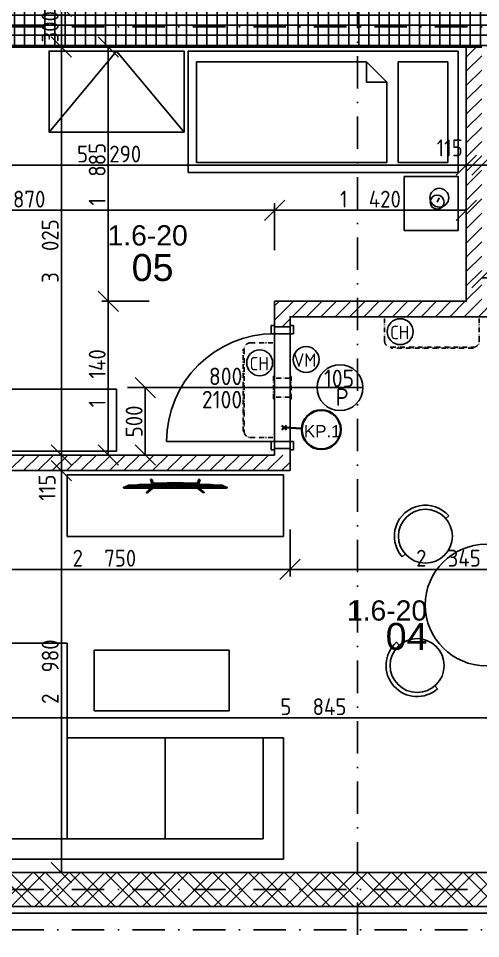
# Model space of a CAD drawing. Extents: x 4511820 to 5180432, y -1526536 to -944957.
# Drawn here: x 5144956 to 5148378, y -1312574 to -1305753 of the extents above; entities that cross this region are included whole.
import ezdxf

# ---------------------------------------------------------------- set-up
doc = ezdxf.new("R2010")
doc.units = 0
doc.header["$MEASUREMENT"] = 0
doc.linetypes.add('ACAD_ISO12W100', pattern=[22, 12, -3, 0.5, -3, 0.5, -3])
doc.linetypes.add('BODKOCIARKOVANA_3', pattern=[5.6, 3, -1.3, 0, -1.3])
doc.layers.get('0').update_dxf_attribs({"linetype": 'CONTINUOUS'})
doc.layers.get('Defpoints').update_dxf_attribs({"color": 61, "linetype": 'CONTINUOUS'})
for name, color, linetype in [('DVERE', 45, 'CONTINUOUS'), ('KÓTY', 4, 'CONTINUOUS'), ('MÚRY', 1, 'CONTINUOUS'), ('osi', 253, 'CONTINUOUS'), ('Plochy', 41, 'CONTINUOUS'), ('POPIS', 7, 'CONTINUOUS'), ('TENKÁ', 7, 'CONTINUOUS'), ('ZARIADENIE', 47, 'CONTINUOUS'), ('ZZ-chladenie', 133, 'CONTINUOUS'), ('zz-vetr', 52, 'CONTINUOUS'), ('ŠRAFY', 82, 'CONTINUOUS')]:
    doc.layers.add(name, color=color, linetype=linetype)
doc.layers.add('preklady', color=74, linetype='CONTINUOUS', lineweight=35)
doc.styles.add('ARIAL', font='arial.ttf')
doc.styles.add('STYLE1', font='isocp.shx')
doc.dimstyles.new('STANDARD-50', dxfattribs={"dimtxt": 125, "dimasz": 150, "dimexe": 10, "dimexo": 200, "dimgap": 20, "dimtad": 1, "dimdsep": 46, "dimlunit": 6, "dimtxsty": 'STYLE1', "dimblk1": 'OBLIQUE', "dimblk2": 'OBLIQUE', "dimsah": 1, "dimcen": 2.5, "dimse1": 1, "dimse2": 1, "dimadec": 0, "dimazin": 0, "dimtfac": 1, "dimtmove": 1, "dimatfit": 3, "dimldrblk": 'OBLIQUE', "dimfxl": 1, "dimtolj": 1, "dimtzin": 0, "dimarcsym": 0})
pattern_1 = [(45, (515270.5, 128041), (-53.0330086, 53.0330086), [])]

# ---------------------------------------------------------------- blocks, each defined once
blk = doc.blocks.new('SESACKA ROH1')
at = {"layer": 'ZARIADENIE', "color": 30, "ltscale": 0.25}
for p, q in [((4444944, -1318705.2), (4444944, -1317105.2)), ((4444944, -1317105.2), (4445844, -1317105.2)), ((4445094, -1318555.2), (4445094, -1317105.2)), ((4445844, -1317105.2), (4445844, -1317805.2)), ((4447444, -1317805.2), (4445844, -1317805.2)), ((4445844, -1317805.2), (4445844, -1318555.2)), ((4446569, -1317805.2), (4446569, -1318555.2)), ((4447294, -1318555.2), (4447294, -1317805.2)), ((4447444, -1318705.2), (4447444, -1317805.2)), ((4445094, -1318555.2), (4447294, -1318555.2)), ((4444944, -1318705.2), (4447444, -1318705.2))]:
    blk.add_line(p, q, dxfattribs=at)
at = {"layer": 'ZARIADENIE', "color": 45, "ltscale": 0.25}
blk.add_lwpolyline([(4447044, -1317155.2), (4446044, -1317155.2), (4446044, -1317605.2), (4447044, -1317605.2)], close=True, dxfattribs=at)
blk = doc.blocks.new('Tv06_top_cad-block.com')
at = {"color": 0}
for points in [[(-161.1, -3.4), (-173.3, 26.2, 0.359324), (-175.3, 27.3, 0.097501), (-182.8, 24.2, 0.350578), (-183.5, 22.1), (-171.1, -10.4)], [(161.1, -3.4), (173.3, 26.2, -0.359324), (175.3, 27.3, -0.097501), (182.8, 24.2, -0.350578), (183.5, 22.1), (171.1, -10.4)], [(-381.9, -38.8, -0.13121), (-383.2, -32.7, -0.169032), (-383, -32.3), (-381.8, -31.1, -0.205713), (-381.3, -30.9), (-378.5, -30.9, 0.118206), (-376.2, -30.4), (-351.4, -18.4, -0.105648), (-345.8, -17), (0, -17)], [(-339.3, -21.2), (-339.3, -21.2, 0.099639), (-344.3, -22.2), (-349.2, -24.6, 0.215889), (-350.7, -26.3, 0.476075), (-349.4, -28, 0.244765)], [(-295.5, -17), (-282, -15, -0.02037), (-255.8, -12, -0.012056), (-227.2, -10.7), (-169.3, -10.7)], [(-182.5, -38.8), (-214.4, -69.1, 0.250582), (-215, -71, 0.266718), (-214.3, -71.9, 0.084688)], [(-214.3, -71.9), (-207.3, -73.1, 0.211205), (-203.3, -72.1), (-165.2, -38.8)], [(-181.8, -17), (-178.5, -14, -0.213415), (-177.3, -13.6), (0, -13.6)], [(-172.1, -13.6, -0.072098), (-159.2, -3, -0.121861), (-158.4, -2.8)], [(-170.1, -10.6, -0.053076), (-160.2, -2.9), (-158.4, -2.8)], [(-147.6, -13.6), (-147.6, -7.5, -0.414214), (-147.4, -7.3), (-146.5, -7.3, -0.414214), (-146.3, -7.5), (-146.3, -13.6)], [(-146.8, -28, 0.414214), (-145, -26.2), (-145, -23, 0.414214), (-146.8, -21.2)], [(-143.9, -13.6), (-143.9, -7.5, -0.414214), (-143.7, -7.3), (-142.7, -7.3, -0.414214), (-142.6, -7.5), (-142.6, -13.6)], [(-140.2, -13.6), (-140.2, -7.5, -0.414214), (-140, -7.3), (-139, -7.3, -0.414214), (-138.8, -7.5), (-138.8, -13.6)], [(-136.4, -13.6), (-136.4, -7.5, -0.414214), (-136.3, -7.3), (-135.3, -7.3, -0.414214), (-135.1, -7.5), (-135.1, -13.6)], [(-132.7, -13.6), (-132.7, -7.5, -0.414214), (-132.5, -7.3), (-131.6, -7.3, -0.414214), (-131.4, -7.5), (-131.4, -13.6)], [(-128.8, -28, -0.414214), (-130.6, -26.2), (-130.6, -23, -0.414214), (-128.8, -21.2)], [(-129, -13.6), (-129, -7.5, -0.414214), (-128.8, -7.3), (-127.9, -7.3, -0.414214), (-127.7, -7.5), (-127.7, -13.6)], [(-125.3, -13.6), (-125.3, -7.5, -0.414214), (-125.1, -7.3), (-124.1, -7.3, -0.414214), (-124, -7.5), (-124, -13.6)], [(-121.6, -13.6), (-121.6, -7.5, -0.414214), (-121.4, -7.3), (-120.4, -7.3, -0.414214), (-120.2, -7.5), (-120.2, -13.6)], [(-117.8, -13.6), (-117.8, -7.5, -0.414214), (-117.7, -7.3), (-116.7, -7.3, -0.414214), (-116.5, -7.5), (-116.5, -13.6)], [(-114.1, -13.6), (-114.1, -7.5, -0.414214), (-113.9, -7.3), (-113, -7.3, -0.414214), (-112.8, -7.5), (-112.8, -13.6)], [(-110.4, -13.6), (-110.4, -7.5, -0.414214), (-110.2, -7.3), (-109.3, -7.3, -0.414214), (-109.1, -7.5), (-109.1, -13.6)], [(-106.7, -13.6), (-106.7, -7.5, -0.414214), (-106.5, -7.3), (-105.5, -7.3, -0.414214), (-105.4, -7.5), (-105.4, -13.6)], [(-103, -13.6), (-103, -7.5, -0.414214), (-102.8, -7.3), (-101.8, -7.3, -0.414214), (-101.6, -7.5), (-101.6, -13.6)], [(-99.2, -13.6), (-99.2, -7.5, -0.414214), (-99.1, -7.3), (-98.1, -7.3, -0.414214), (-97.9, -7.5), (-97.9, -13.6)], [(-95.5, -13.6), (-95.5, -7.5, -0.414214), (-95.3, -7.3), (-94.4, -7.3, -0.414214), (-94.2, -7.5), (-94.2, -13.6)], [(-91.8, -13.6), (-91.8, -7.5, -0.414214), (-91.6, -7.3), (-90.7, -7.3, -0.414214), (-90.5, -7.5), (-90.5, -13.6)], [(-88.1, -13.6), (-88.1, -7.5, -0.414214), (-87.9, -7.3), (-86.9, -7.3, -0.414214), (-86.8, -7.5), (-86.8, -13.6)], [(-84.4, -13.6), (-84.4, -7.5, -0.414214), (-84.2, -7.3), (-83.2, -7.3, -0.414214), (-83, -7.5), (-83, -13.6)], [(-80.6, -13.6), (-80.6, -7.5, -0.414214), (-80.5, -7.3), (-79.5, -7.3, -0.414214), (-79.3, -7.5), (-79.3, -13.6)], [(-76.9, -13.6), (-76.9, -7.5, -0.414214), (-76.7, -7.3), (-75.8, -7.3, -0.414214), (-75.6, -7.5), (-75.6, -13.6)], [(-73.2, -13.6), (-73.2, -7.5, -0.414214), (-73, -7.3), (-72.1, -7.3, -0.414214), (-71.9, -7.5), (-71.9, -13.6)], [(-69.5, -13.6), (-69.5, -7.5, -0.414214), (-69.3, -7.3), (-68.3, -7.3, -0.414214), (-68.2, -7.5), (-68.2, -13.6)], [(-65.8, -13.6), (-65.8, -7.5, -0.414214), (-65.6, -7.3), (-64.6, -7.3, -0.414214), (-64.4, -7.5), (-64.4, -13.6)], [(-62, -13.6), (-62, -7.5, -0.414214), (-61.9, -7.3), (-60.9, -7.3, -0.414214), (-60.7, -7.5), (-60.7, -13.6)], [(-58.3, -13.6), (-58.3, -7.5, -0.414214), (-58.1, -7.3), (-57.2, -7.3, -0.414214), (-57, -7.5), (-57, -13.6)], [(-54.6, -13.6), (-54.6, -7.5, -0.414214), (-54.4, -7.3), (-53.5, -7.3, -0.414214), (-53.3, -7.5), (-53.3, -13.6)], [(-50.9, -13.6), (-50.9, -7.5, -0.414214), (-50.7, -7.3), (-49.7, -7.3, -0.414214), (-49.6, -7.5), (-49.6, -13.6)], [(-47.2, -13.6), (-47.2, -7.5, -0.414214), (-47, -7.3), (-46, -7.3, -0.414214), (-45.8, -7.5), (-45.8, -13.6)], [(-43.4, -13.6), (-43.4, -7.5, -0.414214), (-43.3, -7.3), (-42.3, -7.3, -0.414214), (-42.1, -7.5), (-42.1, -13.6)], [(-39.7, -13.6), (-39.7, -7.5, -0.414214), (-39.5, -7.3), (-38.6, -7.3, -0.414214), (-38.4, -7.5), (-38.4, -13.6)], [(-36, -13.6), (-36, -7.5, -0.414214), (-35.8, -7.3), (-34.9, -7.3, -0.414214), (-34.7, -7.5), (-34.7, -13.6)], [(-32.3, -13.6), (-32.3, -7.5, -0.414214), (-32.1, -7.3), (-31.1, -7.3, -0.414214), (-31, -7.5), (-31, -13.6)], [(-28.6, -13.6), (-28.6, -7.5, -0.414214), (-28.4, -7.3), (-27.4, -7.3, -0.414214), (-27.2, -7.5), (-27.2, -13.6)], [(-24.8, -13.6), (-24.8, -7.5, -0.414214), (-24.7, -7.3), (-23.7, -7.3, -0.414214), (-23.5, -7.5), (-23.5, -13.6)], [(-21.1, -13.6), (-21.1, -7.5, -0.414214), (-20.9, -7.3), (-20, -7.3, -0.414214), (-19.8, -7.5), (-19.8, -13.6)], [(-17.4, -13.6), (-17.4, -7.5, -0.414214), (-17.2, -7.3), (-16.3, -7.3, -0.414214), (-16.1, -7.5), (-16.1, -13.6)], [(-13.7, -13.6), (-13.7, -7.5, -0.414214), (-13.5, -7.3), (-12.5, -7.3, -0.414214), (-12.4, -7.5), (-12.4, -13.6)], [(-10, -13.6), (-10, -7.5, -0.414214), (-9.8, -7.3), (-8.8, -7.3, -0.414214), (-8.6, -7.5), (-8.6, -13.6)], [(-10, -28, 0.414214), (-8.2, -26.2), (-8.2, -23, 0.414214), (-10, -21.2)], [(-6.2, -13.6), (-6.2, -7.5, -0.414214), (-6.1, -7.3), (-5.1, -7.3, -0.414214), (-4.9, -7.5), (-4.9, -13.6)], [(-2.5, -13.6), (-2.5, -7.5, -0.414214), (-2.3, -7.3), (-1.4, -7.3, -0.414214), (-1.2, -7.5), (-1.2, -13.6)], [(181.8, -17), (178.5, -14, 0.213415), (177.3, -13.6), (0, -13.6)], [(381.9, -38.8, 0.13121), (383.2, -32.7, 0.169032), (383, -32.3), (381.8, -31.1, 0.205713), (381.3, -30.9), (378.5, -30.9, -0.118206), (376.2, -30.4), (351.4, -18.4, 0.105648), (345.8, -17), (0, -17)], [(2.5, -13.6), (2.5, -7.5, 0.414214), (2.3, -7.3), (1.4, -7.3, 0.414214), (1.2, -7.5), (1.2, -13.6)], [(6.2, -13.6), (6.2, -7.5, 0.414214), (6.1, -7.3), (5.1, -7.3, 0.414214), (4.9, -7.5), (4.9, -13.6)], [(10, -28, -0.414214), (8.2, -26.2), (8.2, -23, -0.414214), (10, -21.2)], [(10, -13.6), (10, -7.5, 0.414214), (9.8, -7.3), (8.8, -7.3, 0.414214), (8.6, -7.5), (8.6, -13.6)], [(13.7, -13.6), (13.7, -7.5, 0.414214), (13.5, -7.3), (12.5, -7.3, 0.414214), (12.4, -7.5), (12.4, -13.6)], [(17.4, -13.6), (17.4, -7.5, 0.414214), (17.2, -7.3), (16.3, -7.3, 0.414214), (16.1, -7.5), (16.1, -13.6)], [(21.1, -13.6), (21.1, -7.5, 0.414214), (20.9, -7.3), (20, -7.3, 0.414214), (19.8, -7.5), (19.8, -13.6)], [(24.8, -13.6), (24.8, -7.5, 0.414214), (24.7, -7.3), (23.7, -7.3, 0.414214), (23.5, -7.5), (23.5, -13.6)], [(28.6, -13.6), (28.6, -7.5, 0.414214), (28.4, -7.3), (27.4, -7.3, 0.414214), (27.2, -7.5), (27.2, -13.6)], [(32.3, -13.6), (32.3, -7.5, 0.414214), (32.1, -7.3), (31.1, -7.3, 0.414214), (31, -7.5), (31, -13.6)], [(36, -13.6), (36, -7.5, 0.414214), (35.8, -7.3), (34.9, -7.3, 0.414214), (34.7, -7.5), (34.7, -13.6)], [(39.7, -13.6), (39.7, -7.5, 0.414214), (39.5, -7.3), (38.6, -7.3, 0.414214), (38.4, -7.5), (38.4, -13.6)], [(43.4, -13.6), (43.4, -7.5, 0.414214), (43.3, -7.3), (42.3, -7.3, 0.414214), (42.1, -7.5), (42.1, -13.6)], [(47.2, -13.6), (47.2, -7.5, 0.414214), (47, -7.3), (46, -7.3, 0.414214), (45.8, -7.5), (45.8, -13.6)], [(50.9, -13.6), (50.9, -7.5, 0.414214), (50.7, -7.3), (49.7, -7.3, 0.414214), (49.6, -7.5), (49.6, -13.6)], [(54.6, -13.6), (54.6, -7.5, 0.414214), (54.4, -7.3), (53.5, -7.3, 0.414214), (53.3, -7.5), (53.3, -13.6)], [(58.3, -13.6), (58.3, -7.5, 0.414214), (58.1, -7.3), (57.2, -7.3, 0.414214), (57, -7.5), (57, -13.6)], [(62, -13.6), (62, -7.5, 0.414214), (61.9, -7.3), (60.9, -7.3, 0.414214), (60.7, -7.5), (60.7, -13.6)], [(65.8, -13.6), (65.8, -7.5, 0.414214), (65.6, -7.3), (64.6, -7.3, 0.414214), (64.4, -7.5), (64.4, -13.6)], [(69.5, -13.6), (69.5, -7.5, 0.414214), (69.3, -7.3), (68.3, -7.3, 0.414214), (68.2, -7.5), (68.2, -13.6)], [(73.2, -13.6), (73.2, -7.5, 0.414214), (73, -7.3), (72.1, -7.3, 0.414214), (71.9, -7.5), (71.9, -13.6)], [(76.9, -13.6), (76.9, -7.5, 0.414214), (76.7, -7.3), (75.8, -7.3, 0.414214), (75.6, -7.5), (75.6, -13.6)], [(80.6, -13.6), (80.6, -7.5, 0.414214), (80.5, -7.3), (79.5, -7.3, 0.414214), (79.3, -7.5), (79.3, -13.6)], [(84.4, -13.6), (84.4, -7.5, 0.414214), (84.2, -7.3), (83.2, -7.3, 0.414214), (83, -7.5), (83, -13.6)], [(88.1, -13.6), (88.1, -7.5, 0.414214), (87.9, -7.3), (86.9, -7.3, 0.414214), (86.8, -7.5), (86.8, -13.6)], [(91.8, -13.6), (91.8, -7.5, 0.414214), (91.6, -7.3), (90.7, -7.3, 0.414214), (90.5, -7.5), (90.5, -13.6)], [(95.5, -13.6), (95.5, -7.5, 0.414214), (95.3, -7.3), (94.4, -7.3, 0.414214), (94.2, -7.5), (94.2, -13.6)], [(99.2, -13.6), (99.2, -7.5, 0.414214), (99.1, -7.3), (98.1, -7.3, 0.414214), (97.9, -7.5), (97.9, -13.6)], [(103, -13.6), (103, -7.5, 0.414214), (102.8, -7.3), (101.8, -7.3, 0.414214), (101.6, -7.5), (101.6, -13.6)], [(106.7, -13.6), (106.7, -7.5, 0.414214), (106.5, -7.3), (105.5, -7.3, 0.414214), (105.4, -7.5), (105.4, -13.6)], [(110.4, -13.6), (110.4, -7.5, 0.414214), (110.2, -7.3), (109.3, -7.3, 0.414214), (109.1, -7.5), (109.1, -13.6)], [(114.1, -13.6), (114.1, -7.5, 0.414214), (113.9, -7.3), (113, -7.3, 0.414214), (112.8, -7.5), (112.8, -13.6)], [(117.8, -13.6), (117.8, -7.5, 0.414214), (117.7, -7.3), (116.7, -7.3, 0.414214), (116.5, -7.5), (116.5, -13.6)], [(121.6, -13.6), (121.6, -7.5, 0.414214), (121.4, -7.3), (120.4, -7.3, 0.414214), (120.2, -7.5), (120.2, -13.6)], [(125.3, -13.6), (125.3, -7.5, 0.414214), (125.1, -7.3), (124.1, -7.3, 0.414214), (124, -7.5), (124, -13.6)], [(129, -13.6), (129, -7.5, 0.414214), (128.8, -7.3), (127.9, -7.3, 0.414214), (127.7, -7.5), (127.7, -13.6)], [(128.8, -28, 0.414214), (130.6, -26.2), (130.6, -23, 0.414214), (128.8, -21.2)], [(132.7, -13.6), (132.7, -7.5, 0.414214), (132.5, -7.3), (131.6, -7.3, 0.414214), (131.4, -7.5), (131.4, -13.6)], [(136.4, -13.6), (136.4, -7.5, 0.414214), (136.3, -7.3), (135.3, -7.3, 0.414214), (135.1, -7.5), (135.1, -13.6)], [(140.2, -13.6), (140.2, -7.5, 0.414214), (140, -7.3), (139, -7.3, 0.414214), (138.8, -7.5), (138.8, -13.6)], [(143.9, -13.6), (143.9, -7.5, 0.414214), (143.7, -7.3), (142.7, -7.3, 0.414214), (142.6, -7.5), (142.6, -13.6)], [(146.8, -28, -0.414214), (145, -26.2), (145, -23, -0.414214), (146.8, -21.2)], [(147.6, -13.6), (147.6, -7.5, 0.414214), (147.4, -7.3), (146.5, -7.3, 0.414214), (146.3, -7.5), (146.3, -13.6)], [(172.1, -13.6, 0.072098), (159.2, -3, 0.121861), (158.4, -2.8)], [(170.1, -10.6, 0.053076), (160.2, -2.9), (158.4, -2.8)], [(214.3, -71.9), (207.3, -73.1, -0.211205), (203.3, -72.1), (165.2, -38.8)], [(295.5, -17), (282, -15, 0.02037), (255.8, -12, 0.012056), (227.2, -10.7), (169.3, -10.7)], [(182.5, -38.8), (214.4, -69.1, -0.250582), (215, -71, -0.266718), (214.3, -71.9, -0.084688)], [(339.3, -21.2), (339.3, -21.2, -0.099639), (344.3, -22.2), (349.2, -24.6, -0.215889), (350.7, -26.3, -0.476075), (349.4, -28, -0.244765)]]:
    blk.add_lwpolyline(points, format="xyb", dxfattribs=at)
for points in [[(-381.9, -38.8), (0, -38.8)], [(-378.5, -30.9), (0, -30.9)], [(-349.4, -28), (-146.8, -28)], [(-339.3, -21.2), (-146.8, -21.2)], [(-158.6, -6.5), (0, -6.5)], [(-128.8, -21.2), (-10, -21.2)], [(-128.8, -28), (-10, -28)], [(158.6, -6.5), (0, -6.5)], [(378.5, -30.9), (0, -30.9)], [(381.9, -38.8), (0, -38.8)], [(128.8, -21.2), (10, -21.2)], [(128.8, -28), (10, -28)], [(339.3, -21.2), (146.8, -21.2)], [(349.4, -28), (146.8, -28)]]:
    blk.add_lwpolyline(points, dxfattribs=at)
for centre, radius, start, end in [((0, -4564), 4564, 90, 91.98925), ((0, -4564), 4564, 88.01075, 90), ((-170.5, -10.1), 0.6, 200.97838, 314.02949), ((170.5, -10.1), 0.6, 225.97051, 339.02162)]:
    blk.add_arc(centre, radius, start, end, dxfattribs=at)
blk = doc.blocks.new('TV')
at = {"layer": 'ZARIADENIE', "color": 8}
blk.add_blockref('Tv06_top_cad-block.com', (4448198.7, -1316337.8), dxfattribs=at)
blk = doc.blocks.new('JEDNOPOSTEL')
at = {"layer": 'ZARIADENIE', "ltscale": 0.25}
for p, q in [((4449069, -1322230.2), (4447069, -1322230.2)), ((4447069, -1323130.2), (4447069, -1322230.2)), ((4449069, -1322230.2), (4449069, -1323130.2)), ((4449069, -1323130.2), (4447069, -1323130.2)), ((4448913, -1323349.6), (4448929.1, -1323317.4))]:
    blk.add_line(p, q, dxfattribs=at)
at = {"layer": 'ZARIADENIE', "color": 76, "ltscale": 0.25}
for p, q in [((4448390.6, -1322311.3), (4447130.6, -1322311.3)), ((4447130.6, -1323056.9), (4447130.6, -1322311.3)), ((4448540.6, -1322461.3), (4448390.6, -1322311.3)), ((4448390.6, -1322461.3), (4448390.6, -1322311.3)), ((4448992.6, -1322311.3), (4448623.3, -1322311.3)), ((4448623.3, -1323056.9), (4448623.3, -1322311.3)), ((4448992.6, -1323056.9), (4448992.6, -1322311.3)), ((4448540.6, -1322461.3), (4448390.6, -1322461.3)), ((4448540.6, -1323056.9), (4448540.6, -1322461.3)), ((4448540.6, -1323056.9), (4447130.6, -1323056.9)), ((4448992.6, -1323056.9), (4448623.3, -1323056.9))]:
    blk.add_line(p, q, dxfattribs=at)
at = {"layer": 'ZARIADENIE'}
blk.add_lwpolyline([(4448669, -1323160.2), (4448669, -1323560.2), (4449069, -1323560.2), (4449069, -1323160.2)], close=True, dxfattribs=at)
at = {"layer": 'ZARIADENIE', "ltscale": 0.25}
for centre, radius in [((4448929.1, -1323317.4), 69.7), ((4448913, -1323349.6), 51.9)]:
    blk.add_circle(centre, radius, dxfattribs=at)
blk = doc.blocks.new('SKRINA')
at = {"layer": 'ZARIADENIE'}
for p, q in [((4449069, -1324645.2), (4448469, -1324145.2)), ((4448469, -1325145.2), (4449069, -1324645.2))]:
    blk.add_line(p, q, dxfattribs=at)
blk.add_lwpolyline([(4448469, -1324145.2), (4448469, -1325145.2), (4449069, -1325145.2), (4449069, -1324145.2)], close=True, dxfattribs=at)
blk = doc.blocks.new('stol kruh')
at = {"layer": 'ZARIADENIE', "ltscale": 0.25}
for p, q in [((4441014, -1342243.9), (4441036.5, -1342224.1)), ((4441690.1, -1342287.3), (4441670.3, -1342264.8)), ((4440690.9, -1342527.6), (4440713.4, -1342507.8)), ((4441974.3, -1342610), (4441954.5, -1342587.5)), ((4440650.1, -1343161.8), (4440670, -1343184.3)), ((4441910.8, -1343263.8), (4441933.3, -1343244)), ((4440934.3, -1343484.5), (4440954.1, -1343507)), ((4441588.1, -1343548), (4441610.6, -1343528.2))]:
    blk.add_line(p, q, dxfattribs=at)
for centre, radius in [((4440863.7, -1342375.8), 200), ((4441822.3, -1342437.4), 200), ((4441312.2, -1342885.9), 450), ((4440802.1, -1343334.4), 200), ((4441760.7, -1343396), 200)]:
    blk.add_circle(centre, radius, dxfattribs=at)
for centre, start, end in [((4440863.7, -1342375.8), 41.28281, 221.28281), ((4441822.3, -1342437.4), 311.3675, 131.3675), ((4440802.1, -1343334.4), 131.3675, 311.3675), ((4441760.7, -1343396), 221.3675, 41.3675)]:
    blk.add_arc(centre, 230, start, end, dxfattribs=at)
blk = doc.blocks.new('_OBLIQUE')
at = {"color": 0, "linetype": 'ByBlock'}
blk.add_line((-0.5, -0.5), (0.5, 0.5), dxfattribs=at)
blk = doc.blocks.new('*D25384')
at = {"layer": 'Defpoints', "color": 0}
for p in [(5144426, -1309105.2), (5145273.5, -1309105.2), (5144426, -1312085.2)]:
    blk.add_point(p, dxfattribs=at)
at = {"layer": 'KÓTY', "color": 0, "lineweight": -2}
blk.add_line((5145273.5, -1312085.2), (5145273.5, -1309105.2), dxfattribs=at)
at = {"layer": 'KÓTY', "color": 0, "linetype": 'ByBlock', "lineweight": -2, "xscale": 150, "yscale": 150, "zscale": 150}
for p, rotation in [((5145273.5, -1309105.2), 90), ((5145273.5, -1312085.2), 270)]:
    blk.add_blockref('_OBLIQUE', p, dxfattribs=dict(at, rotation=rotation))
at = {"layer": 'KÓTY', "color": 0, "insert": (5145191, -1310595.2), "char_height": 125, "attachment_point": 5, "rotation": 90, "style": 'STYLE1'}
blk.add_mtext('\\A1;2ﾠ980', dxfattribs=at)
blk = doc.blocks.new('*D25385')
at = {"layer": 'Defpoints', "color": 0}
for p in [(5145273.5, -1308990.2), (5145273.5, -1308990.2), (5144426, -1309105.2)]:
    blk.add_point(p, dxfattribs=at)
at = {"layer": 'KÓTY', "color": 0, "lineweight": -2}
blk.add_line((5145273.5, -1309105.2), (5145273.5, -1308990.2), dxfattribs=at)
at = {"layer": 'KÓTY', "color": 0, "linetype": 'ByBlock', "lineweight": -2, "xscale": 150, "yscale": 150, "zscale": 150}
for p, rotation in [((5145273.5, -1308990.2), 90), ((5145273.5, -1309105.2), 270)]:
    blk.add_blockref('_OBLIQUE', p, dxfattribs=dict(at, rotation=rotation))
at = {"layer": 'KÓTY', "color": 0, "insert": (5145168.5, -1309231), "char_height": 125, "attachment_point": 5, "rotation": 90, "style": 'STYLE1'}
blk.add_mtext('\\A1;115', dxfattribs=at)
blk = doc.blocks.new('*D25386')
at = {"layer": 'Defpoints', "color": 0}
for p in [(5145273.5, -1305965.2), (5145273.5, -1305965.2), (5145273.5, -1308990.2)]:
    blk.add_point(p, dxfattribs=at)
at = {"layer": 'KÓTY', "color": 0, "lineweight": -2}
blk.add_line((5145273.5, -1308990.2), (5145273.5, -1305965.2), dxfattribs=at)
at = {"layer": 'KÓTY', "color": 0, "linetype": 'ByBlock', "lineweight": -2, "xscale": 150, "yscale": 150, "zscale": 150}
for p, rotation in [((5145273.5, -1305965.2), 90), ((5145273.5, -1308990.2), 270)]:
    blk.add_blockref('_OBLIQUE', p, dxfattribs=dict(at, rotation=rotation))
at = {"layer": 'KÓTY', "color": 0, "insert": (5145191, -1307477.7), "char_height": 125, "attachment_point": 5, "rotation": 90, "style": 'STYLE1'}
blk.add_mtext('\\A1;3ﾠ025', dxfattribs=at)
blk = doc.blocks.new('*D25387')
at = {"layer": 'Defpoints', "color": 0}
for p in [(5145273.5, -1305665.2), (5145273.5, -1305665.2), (5145273.5, -1305965.2)]:
    blk.add_point(p, dxfattribs=at)
at = {"layer": 'KÓTY', "color": 0, "lineweight": -2}
blk.add_line((5145273.5, -1305965.2), (5145273.5, -1305665.2), dxfattribs=at)
at = {"layer": 'KÓTY', "color": 0, "linetype": 'ByBlock', "lineweight": -2, "xscale": 150, "yscale": 150, "zscale": 150}
for p, rotation in [((5145273.5, -1305665.2), 90), ((5145273.5, -1305965.2), 270)]:
    blk.add_blockref('_OBLIQUE', p, dxfattribs=dict(at, rotation=rotation))
at = {"layer": 'KÓTY', "color": 0, "insert": (5145191, -1305815.2), "char_height": 125, "attachment_point": 5, "rotation": 90, "style": 'STYLE1'}
blk.add_mtext('\\A1;300', dxfattribs=at)
blk = doc.blocks.new('*D25571')
at = {"layer": 'Defpoints', "color": 0}
for p in [(5148387.5, -1305965.2), (5150637.5, -1306081.5), (5148387.5, -1306841)]:
    blk.add_point(p, dxfattribs=at)
at = {"layer": 'KÓTY', "color": 0, "lineweight": -2}
blk.add_line((5150637.5, -1306841), (5148387.5, -1306841), dxfattribs=at)
at = {"layer": 'KÓTY', "color": 0, "linetype": 'ByBlock', "lineweight": -2, "xscale": 150, "yscale": 150, "zscale": 150, "rotation": 180}
blk.add_blockref('_OBLIQUE', (5148387.5, -1306841), dxfattribs=at)
at = {"layer": 'KÓTY', "color": 0, "linetype": 'ByBlock', "lineweight": -2, "xscale": 150, "yscale": 150, "zscale": 150}
blk.add_blockref('_OBLIQUE', (5150637.5, -1306841), dxfattribs=at)
at = {"layer": 'KÓTY', "color": 0, "insert": (5149512.5, -1306758.5), "char_height": 125, "attachment_point": 5, "style": 'STYLE1'}
blk.add_mtext('\\A1;2ﾠ250', dxfattribs=at)
blk = doc.blocks.new('*D25572')
at = {"layer": 'Defpoints', "color": 0}
for p in [(5148272.5, -1305965.2), (5148387.5, -1305965.2), (5148272.5, -1306841)]:
    blk.add_point(p, dxfattribs=at)
at = {"layer": 'KÓTY', "color": 0, "lineweight": -2}
blk.add_line((5148387.5, -1306841), (5148272.5, -1306841), dxfattribs=at)
at = {"layer": 'KÓTY', "color": 0, "linetype": 'ByBlock', "lineweight": -2, "xscale": 150, "yscale": 150, "zscale": 150, "rotation": 180}
blk.add_blockref('_OBLIQUE', (5148272.5, -1306841), dxfattribs=at)
at = {"layer": 'KÓTY', "color": 0, "linetype": 'ByBlock', "lineweight": -2, "xscale": 150, "yscale": 150, "zscale": 150}
blk.add_blockref('_OBLIQUE', (5148387.5, -1306841), dxfattribs=at)
at = {"layer": 'KÓTY', "color": 0, "insert": (5148149.5, -1306713), "char_height": 125, "attachment_point": 5, "style": 'STYLE1'}
blk.add_mtext('\\A1;115', dxfattribs=at)
blk = doc.blocks.new('*D25573')
at = {"layer": 'Defpoints', "color": 0}
for p in [(5148272.5, -1305965.2), (5142982.5, -1306335.2), (5142982.5, -1306841)]:
    blk.add_point(p, dxfattribs=at)
at = {"layer": 'KÓTY', "color": 0, "lineweight": -2}
blk.add_line((5148272.5, -1306841), (5142982.5, -1306841), dxfattribs=at)
at = {"layer": 'KÓTY', "color": 0, "linetype": 'ByBlock', "lineweight": -2, "xscale": 150, "yscale": 150, "zscale": 150, "rotation": 180}
blk.add_blockref('_OBLIQUE', (5142982.5, -1306841), dxfattribs=at)
at = {"layer": 'KÓTY', "color": 0, "linetype": 'ByBlock', "lineweight": -2, "xscale": 150, "yscale": 150, "zscale": 150}
blk.add_blockref('_OBLIQUE', (5148272.5, -1306841), dxfattribs=at)
at = {"layer": 'KÓTY', "color": 0, "insert": (5145627.5, -1306758.5), "char_height": 125, "attachment_point": 5, "style": 'STYLE1'}
blk.add_mtext('\\A1;5ﾠ290', dxfattribs=at)
blk = doc.blocks.new('*D25578')
at = {"layer": 'Defpoints', "color": 0}
for p in [(5148387.5, -1307557.5), (5149317.5, -1307557.5), (5148387.5, -1307676)]:
    blk.add_point(p, dxfattribs=at)
at = {"layer": 'KÓTY', "color": 0, "lineweight": -2}
blk.add_line((5149317.5, -1307676), (5148387.5, -1307676), dxfattribs=at)
at = {"layer": 'KÓTY', "color": 0, "linetype": 'ByBlock', "lineweight": -2, "xscale": 150, "yscale": 150, "zscale": 150, "rotation": 180}
blk.add_blockref('_OBLIQUE', (5148387.5, -1307676), dxfattribs=at)
at = {"layer": 'KÓTY', "color": 0, "linetype": 'ByBlock', "lineweight": -2, "xscale": 150, "yscale": 150, "zscale": 150}
blk.add_blockref('_OBLIQUE', (5149317.5, -1307676), dxfattribs=at)
at = {"layer": 'KÓTY', "color": 0, "insert": (5148922.5, -1307586), "char_height": 125, "attachment_point": 5, "style": 'STYLE1'}
blk.add_mtext('\\A1;930', dxfattribs=at)
blk = doc.blocks.new('*D25587')
at = {"layer": 'Defpoints', "color": 0}
for p in [(5144217.5, -1310937.5), (5144217.5, -1312085.2), (5150062.5, -1312085.2)]:
    blk.add_point(p, dxfattribs=at)
at = {"layer": 'KÓTY', "color": 0, "lineweight": -2}
blk.add_line((5150062.5, -1310937.5), (5144217.5, -1310937.5), dxfattribs=at)
at = {"layer": 'KÓTY', "color": 0, "linetype": 'ByBlock', "lineweight": -2, "xscale": 150, "yscale": 150, "zscale": 150, "rotation": 180}
blk.add_blockref('_OBLIQUE', (5144217.5, -1310937.5), dxfattribs=at)
at = {"layer": 'KÓTY', "color": 0, "linetype": 'ByBlock', "lineweight": -2, "xscale": 150, "yscale": 150, "zscale": 150}
blk.add_blockref('_OBLIQUE', (5150062.5, -1310937.5), dxfattribs=at)
at = {"layer": 'KÓTY', "color": 0, "insert": (5147140, -1310855), "char_height": 125, "attachment_point": 5, "style": 'STYLE1'}
blk.add_mtext('\\A1;5ﾠ845', dxfattribs=at)
blk = doc.blocks.new('*D25592')
at = {"layer": 'Defpoints', "color": 0}
for p in [(5147507.2, -1308490.2), (5145764.5, -1308990.2), (5145895, -1308990.2)]:
    blk.add_point(p, dxfattribs=at)
at = {"layer": 'KÓTY', "color": 0, "lineweight": -2}
blk.add_line((5145895, -1308490.2), (5145895, -1308990.2), dxfattribs=at)
at = {"layer": 'KÓTY', "color": 0, "linetype": 'ByBlock', "lineweight": -2, "xscale": 150, "yscale": 150, "zscale": 150}
for p, rotation in [((5145895, -1308490.2), 90), ((5145895, -1308990.2), 270)]:
    blk.add_blockref('_OBLIQUE', p, dxfattribs=dict(at, rotation=rotation))
at = {"layer": 'KÓTY', "color": 0, "insert": (5145812.5, -1308740.2), "char_height": 125, "attachment_point": 5, "rotation": 90, "style": 'STYLE1'}
blk.add_mtext('\\A1;500', dxfattribs=at)
blk = doc.blocks.new('*D25604')
at = {"layer": 'Defpoints', "color": 0}
for p in [(5148387.5, -1305965.2), (5146852.5, -1307850.2), (5148765.5, -1307850.2)]:
    blk.add_point(p, dxfattribs=at)
at = {"layer": 'KÓTY', "color": 0, "lineweight": -2}
blk.add_line((5148765.5, -1305965.2), (5148765.5, -1307850.2), dxfattribs=at)
at = {"layer": 'KÓTY', "color": 0, "linetype": 'ByBlock', "lineweight": -2, "xscale": 150, "yscale": 150, "zscale": 150}
for p, rotation in [((5148765.5, -1305965.2), 90), ((5148765.5, -1307850.2), 270)]:
    blk.add_blockref('_OBLIQUE', p, dxfattribs=dict(at, rotation=rotation))
at = {"layer": 'KÓTY', "color": 0, "insert": (5148661, -1307197.5), "char_height": 125, "attachment_point": 5, "rotation": 90, "style": 'STYLE1'}
blk.add_mtext('\\A1;1ﾠ885', dxfattribs=at)
blk = doc.blocks.new('*D25605')
at = {"layer": 'Defpoints', "color": 0}
for p in [(5147562.5, -1307850.2), (5147927.5, -1307965.2), (5148765.5, -1307965.2)]:
    blk.add_point(p, dxfattribs=at)
at = {"layer": 'KÓTY', "color": 0, "lineweight": -2}
blk.add_line((5148765.5, -1307850.2), (5148765.5, -1307965.2), dxfattribs=at)
at = {"layer": 'KÓTY', "color": 0, "linetype": 'ByBlock', "lineweight": -2, "xscale": 150, "yscale": 150, "zscale": 150}
for p, rotation in [((5148765.5, -1307850.2), 90), ((5148765.5, -1307965.2), 270)]:
    blk.add_blockref('_OBLIQUE', p, dxfattribs=dict(at, rotation=rotation))
at = {"layer": 'KÓTY', "color": 0, "insert": (5148657.5, -1308074), "char_height": 125, "attachment_point": 5, "rotation": 90, "style": 'STYLE1'}
blk.add_mtext('\\A1;115', dxfattribs=at)
blk = doc.blocks.new('chlad2')
at = {"layer": 'ZZ-chladenie', "linetype": 'ACAD_ISO12W100', "ltscale": 3}
for p, q in [((5102412.5, -1105747.3), (5102592.5, -1105747.3)), ((5102412.5, -1106448.4), (5102592.5, -1106448.4))]:
    blk.add_line(p, q, dxfattribs=at)
blk.add_lwpolyline([(5102367.5, -1106402), (5102360.8, -1106402), (5102360.8, -1105794.8), (5102367.5, -1105794.8)], close=True, dxfattribs=at)
for centre, start, end in [((5102412.5, -1105792.3), 90, 180), ((5102412.5, -1106403.4), 180, 270)]:
    blk.add_arc(centre, 45, start, end, dxfattribs=at)
blk = doc.blocks.new('*D25640')
at = {"layer": 'Defpoints', "color": 0}
for p in [(5144217.5, -1309105.2), (5146967.5, -1309105.2), (5146967.5, -1309837)]:
    blk.add_point(p, dxfattribs=at)
at = {"layer": 'KÓTY', "color": 0, "lineweight": -2}
blk.add_line((5144217.5, -1309837), (5146967.5, -1309837), dxfattribs=at)
at = {"layer": 'KÓTY', "color": 0, "linetype": 'ByBlock', "lineweight": -2, "xscale": 150, "yscale": 150, "zscale": 150, "rotation": 180}
blk.add_blockref('_OBLIQUE', (5144217.5, -1309837), dxfattribs=at)
at = {"layer": 'KÓTY', "color": 0, "linetype": 'ByBlock', "lineweight": -2, "xscale": 150, "yscale": 150, "zscale": 150}
blk.add_blockref('_OBLIQUE', (5146967.5, -1309837), dxfattribs=at)
at = {"layer": 'KÓTY', "color": 0, "insert": (5145592.5, -1309754.5), "char_height": 125, "attachment_point": 5, "style": 'STYLE1'}
blk.add_mtext('\\A1;2ﾠ750', dxfattribs=at)
blk = doc.blocks.new('*D25641')
at = {"layer": 'Defpoints', "color": 0}
for p in [(5146967.5, -1309105.2), (5149312.5, -1309105.2), (5149312.5, -1309837)]:
    blk.add_point(p, dxfattribs=at)
at = {"layer": 'KÓTY', "color": 0, "lineweight": -2}
blk.add_line((5146967.5, -1309837), (5149312.5, -1309837), dxfattribs=at)
at = {"layer": 'KÓTY', "color": 0, "linetype": 'ByBlock', "lineweight": -2, "xscale": 150, "yscale": 150, "zscale": 150, "rotation": 180}
blk.add_blockref('_OBLIQUE', (5146967.5, -1309837), dxfattribs=at)
at = {"layer": 'KÓTY', "color": 0, "linetype": 'ByBlock', "lineweight": -2, "xscale": 150, "yscale": 150, "zscale": 150}
blk.add_blockref('_OBLIQUE', (5149312.5, -1309837), dxfattribs=at)
at = {"layer": 'KÓTY', "color": 0, "insert": (5148140, -1309754.5), "char_height": 125, "attachment_point": 5, "style": 'STYLE1'}
blk.add_mtext('\\A1;2ﾠ345', dxfattribs=at)
blk = doc.blocks.new('*D25645')
at = {"layer": 'Defpoints', "color": 0}
for p in [(5148272.5, -1307175.5), (5146852.5, -1307850.2), (5148272.5, -1307850.2)]:
    blk.add_point(p, dxfattribs=at)
at = {"layer": 'KÓTY', "color": 0, "lineweight": -2}
blk.add_line((5146852.5, -1307175.5), (5148272.5, -1307175.5), dxfattribs=at)
at = {"layer": 'KÓTY', "color": 0, "linetype": 'ByBlock', "lineweight": -2, "xscale": 150, "yscale": 150, "zscale": 150, "rotation": 180}
blk.add_blockref('_OBLIQUE', (5146852.5, -1307175.5), dxfattribs=at)
at = {"layer": 'KÓTY', "color": 0, "linetype": 'ByBlock', "lineweight": -2, "xscale": 150, "yscale": 150, "zscale": 150}
blk.add_blockref('_OBLIQUE', (5148272.5, -1307175.5), dxfattribs=at)
at = {"layer": 'KÓTY', "color": 0, "insert": (5147562.5, -1307093), "char_height": 125, "attachment_point": 5, "style": 'STYLE1'}
blk.add_mtext('\\A1;1ﾠ420', dxfattribs=at)
blk = doc.blocks.new('*D25646')
at = {"layer": 'Defpoints', "color": 0}
for p in [(5142982.5, -1307175.5), (5146852.5, -1307850.2), (5142982.5, -1308990.2)]:
    blk.add_point(p, dxfattribs=at)
at = {"layer": 'KÓTY', "color": 0, "lineweight": -2}
blk.add_line((5146852.5, -1307175.5), (5142982.5, -1307175.5), dxfattribs=at)
at = {"layer": 'KÓTY', "color": 0, "linetype": 'ByBlock', "lineweight": -2, "xscale": 150, "yscale": 150, "zscale": 150, "rotation": 180}
blk.add_blockref('_OBLIQUE', (5142982.5, -1307175.5), dxfattribs=at)
at = {"layer": 'KÓTY', "color": 0, "linetype": 'ByBlock', "lineweight": -2, "xscale": 150, "yscale": 150, "zscale": 150}
blk.add_blockref('_OBLIQUE', (5146852.5, -1307175.5), dxfattribs=at)
at = {"layer": 'KÓTY', "color": 0, "insert": (5144917.5, -1307093), "char_height": 125, "attachment_point": 5, "style": 'STYLE1'}
blk.add_mtext('\\A1;3ﾠ870', dxfattribs=at)
blk = doc.blocks.new('*D25647')
at = {"layer": 'Defpoints', "color": 0}
for p in [(5146852.5, -1307850.2), (5145621.5, -1308990.2), (5146852.5, -1308990.2)]:
    blk.add_point(p, dxfattribs=at)
at = {"layer": 'KÓTY', "color": 0, "lineweight": -2}
blk.add_line((5145621.5, -1307850.2), (5145621.5, -1308990.2), dxfattribs=at)
at = {"layer": 'KÓTY', "color": 0, "linetype": 'ByBlock', "lineweight": -2, "xscale": 150, "yscale": 150, "zscale": 150}
for p, rotation in [((5145621.5, -1307850.2), 90), ((5145621.5, -1308990.2), 270)]:
    blk.add_blockref('_OBLIQUE', p, dxfattribs=dict(at, rotation=rotation))
at = {"layer": 'KÓTY', "color": 0, "insert": (5145539, -1308420.2), "char_height": 125, "attachment_point": 5, "rotation": 90, "style": 'STYLE1'}
blk.add_mtext('\\A1;1ﾠ140', dxfattribs=at)
blk = doc.blocks.new('*D25648')
at = {"layer": 'Defpoints', "color": 0}
for p in [(5145621.5, -1305965.2), (5145627.5, -1305965.2), (5145621.5, -1307850.2)]:
    blk.add_point(p, dxfattribs=at)
at = {"layer": 'KÓTY', "color": 0, "lineweight": -2}
blk.add_line((5145621.5, -1307850.2), (5145621.5, -1305965.2), dxfattribs=at)
at = {"layer": 'KÓTY', "color": 0, "linetype": 'ByBlock', "lineweight": -2, "xscale": 150, "yscale": 150, "zscale": 150}
for p, rotation in [((5145621.5, -1305965.2), 90), ((5145621.5, -1307850.2), 270)]:
    blk.add_blockref('_OBLIQUE', p, dxfattribs=dict(at, rotation=rotation))
at = {"layer": 'KÓTY', "color": 0, "insert": (5145539, -1306907.7), "char_height": 125, "attachment_point": 5, "rotation": 90, "style": 'STYLE1'}
blk.add_mtext('\\A1;1ﾠ885', dxfattribs=at)

msp = doc.modelspace()

# ---------------------------------------------------------------- hatches: boundary and pattern name
at = {"layer": 'ŠRAFY', "ltscale": 0.25}
h = msp.add_hatch(dxfattribs=at)
h.set_pattern_fill('ANSI37', color=256, scale=600, angle=45)
h.set_pattern_definition([(90, (-3307273.674, 493071.734), (-75, 1e-14), []), (180, (-3307273.674, 493071.734), (-1e-14, -75), [])])
h.paths.add_polyline_path([(5142982.5, -1305965.191), (5148272.5, -1305965.191), (5148387.5, -1305965.191), (5150612.5, -1305965.191), (5150637.5, -1305965.191), (5150752.5, -1305965.191), (5151752.5, -1305965.191), (5151867.5, -1305965.191), (5152437.5, -1305965.191), (5152467.5, -1305965.191), (5155902.5, -1305965.191), (5155902.5, -1305665.191), (5152117.5, -1305665.191), (5152087.5, -1305665.191), (5151517.5, -1305665.191), (5151402.5, -1305665.191), (5149177.5, -1305665.191), (5149152.5, -1305665.191), (5149037.5, -1305665.191), (5147287.5, -1305665.191), (5147172.5, -1305665.191), (5146572.5, -1305665.191), (5145972.5, -1305665.191), (5145372.5, -1305665.191), (5144217.5, -1305665.191), (5144042.5, -1305665.191), (5142982.5, -1305665.191)])
h = msp.add_hatch(dxfattribs=at)
h.set_pattern_fill('ANSI31', color=256, scale=600, style=0)
h.set_pattern_definition(pattern_1)
h.paths.add_polyline_path([(5146852.5, -1308040.191), (5146967.5, -1308040.191), (5146967.5, -1308030.191), (5146967.5, -1307965.191), (5148877.5, -1307965.191), (5148887.5, -1307965.191), (5148887.5, -1307850.191), (5148877.5, -1307850.191), (5148412.5, -1307850.191), (5148387.5, -1307850.191), (5148387.5, -1306080.191), (5148387.5, -1305965.191), (5148272.5, -1305965.191), (5148272.5, -1307850.191), (5146852.5, -1307850.191), (5146852.5, -1308030.191)])
h = msp.add_hatch(dxfattribs=at)
h.set_pattern_fill('ANSI31', color=256, scale=600, style=0)
h.set_pattern_definition(pattern_1)
h.paths.add_polyline_path([(5144217.5, -1309105.191), (5144217.5, -1308990.191), (5146967.5, -1308990.191), (5146967.5, -1309105.191)])
at = {"layer": 'ŠRAFY'}
h = msp.add_hatch(dxfattribs=at)
h.set_pattern_fill('ANSI32', color=256, scale=500, angle=90)
h.set_pattern_definition([(135, (515810.9, -131298.9), (-132.5825215, -132.5825215), []), (135, (515810.9, -131210.52), (-132.5825215, -132.5825215), [])])
h.paths.add_polyline_path([(5150902.5, -1312335.191), (5150902.5, -1312220.191), (5150852.5, -1312220.191), (5150852.5, -1312085.191), (5150772.5, -1312085.191), (5150202.5, -1312085.191), (5150062.5, -1312085.191), (5150057.5, -1312085.191), (5149462.5, -1312085.191), (5144217.5, -1312085.191), (5144042.5, -1312085.191), (5142902.5, -1312085.191), (5142902.5, -1312335.191), (5150897.5, -1312335.191)])
h = msp.add_hatch(dxfattribs=at)
h.set_pattern_fill('ANSI32', color=256, scale=500)
h.set_pattern_definition([(45, (584112, -84217.88), (-132.5825215, 132.5825215), []), (45, (584200.39, -84217.88), (-132.5825215, 132.5825215), [])])
h.paths.add_polyline_path([(5150902.5, -1312335.191), (5150902.5, -1312220.191), (5150852.5, -1312220.191), (5150852.5, -1312085.191), (5150772.5, -1312085.191), (5150202.5, -1312085.191), (5150062.5, -1312085.191), (5150057.5, -1312085.191), (5149462.5, -1312085.191), (5144217.5, -1312085.191), (5144042.5, -1312085.191), (5142902.5, -1312085.191), (5142902.5, -1312335.191), (5150897.5, -1312335.191)])

# ---------------------------------------------------------------- linework, layer by layer
at = {"layer": 'DVERE', "ltscale": 0.25}
for p, q in [((5146827.5, -1308030.191), (5146827.5, -1308090.191)), ((5146827.5, -1308030.191), (5146852.5, -1308030.191)), ((5146992.5, -1308030.191), (5146967.5, -1308030.191)), ((5146992.5, -1308030.191), (5146992.5, -1308090.191)), ((5146992.5, -1308090.191), (5146827.5, -1308090.191)), ((5146852.5, -1308890.191), (5146852.5, -1308090.191)), ((5146967.5, -1308890.191), (5146967.5, -1308090.191)), ((5145764.5, -1308490.191), (5147167.156, -1308490.191)), ((5147167.156, -1308490.191), (5147507.156, -1308490.191)), ((5146852.5, -1308890.191), (5146052.5, -1308890.191)), ((5146827.5, -1308950.191), (5146827.5, -1308890.191)), ((5146992.5, -1308890.191), (5146827.5, -1308890.191)), ((5146992.5, -1308950.191), (5146992.5, -1308890.191)), ((5146827.5, -1308950.191), (5146852.5, -1308950.191)), ((5146992.5, -1308950.191), (5146967.5, -1308950.191))]:
    msp.add_line(p, q, dxfattribs=at)
msp.add_circle((5147337.156, -1308490.191), 170, dxfattribs=at)
msp.add_arc((5146852.5, -1308890.191), 800, 90, 180, dxfattribs=at)
at = {"layer": 'KÓTY'}
for p, q in [((5146852.5, -1307122.097), (5146852.5, -1307472.097)), ((5145924.403, -1307850.191), (5145574.403, -1307850.191))]:
    msp.add_line(p, q, dxfattribs=at)
at = {"layer": 'KÓTY', "ltscale": 25}
msp.add_line((5146967.5, -1309890.403), (5146967.5, -1309540.403), dxfattribs=at)
at = {"layer": 'MÚRY'}
for p, q in [((5142982.5, -1305965.191), (5148272.5, -1305965.191)), ((5146852.5, -1308990.191), (5144217.5, -1308990.191)), ((5146967.5, -1308990.191), (5146967.5, -1309105.191)), ((5146967.5, -1309105.191), (5144217.5, -1309105.191)), ((5144217.5, -1312085.191), (5150057.5, -1312085.191))]:
    msp.add_line(p, q, dxfattribs=at)
at = {"layer": 'MÚRY', "ltscale": 0.25}
for p, q in [((5148272.5, -1307850.191), (5148272.5, -1305965.191)), ((5146852.5, -1307850.191), (5148272.5, -1307850.191)), ((5146852.5, -1308040.191), (5146852.5, -1307850.191)), ((5146967.5, -1307965.191), (5148967.5, -1307965.191)), ((5146967.5, -1308040.191), (5146967.5, -1307965.191)), ((5146967.5, -1308040.191), (5146852.5, -1308040.191)), ((5146852.5, -1308940.191), (5146852.5, -1308990.191)), ((5146967.5, -1308940.191), (5146852.5, -1308940.191)), ((5146967.5, -1308940.191), (5146967.5, -1308990.191))]:
    msp.add_line(p, q, dxfattribs=at)
at = {"layer": 'osi', "linetype": 'BODKOCIARKOVANA_3', "ltscale": 80}
for p, q in [((5147467.5, -1284972.097), (5147467.5, -1316900)), ((5157242.5, -1305815.191), (5093572.5, -1305815.191)), ((5157242.5, -1312210.191), (5093572.5, -1312210.191)), ((5157242.5, -1312510.191), (5093572.5, -1312510.191))]:
    msp.add_line(p, q, dxfattribs=at)
at = {"layer": 'Plochy'}
for points in [[(5146852.5, -1308990.191), (5142982.5, -1308990.191), (5142982.5, -1305965.191), (5148272.5, -1305965.191), (5148272.5, -1307850.191), (5146852.5, -1307850.191)], [(5150062.5, -1309105.191), (5149312.5, -1309105.191), (5149312.5, -1307965.191), (5146967.5, -1307965.191), (5146967.5, -1309105.191), (5144217.5, -1309105.191), (5144217.5, -1312085.191), (5150062.5, -1312085.191)]]:
    msp.add_lwpolyline(points, close=True, dxfattribs=at)
at = {"layer": 'preklady'}
for p, q in [((5146906.883, -1308803.117), (5146940.117, -1308769.883)), ((5146940.118, -1308803.118), (5146906.884, -1308769.884)), ((5146923.501, -1308786.501), (5147053.715, -1308793.603))]:
    msp.add_line(p, q, dxfattribs=at)
at = {"layer": 'preklady', "ltscale": 0.25}
msp.add_circle((5147198.5, -1308801.5), 145, dxfattribs=at)
at = {"layer": 'TENKÁ'}
for p, q in [((5148387.5, -1305965.191), (5148272.5, -1305965.191)), ((5142442.5, -1312335.191), (5150897.5, -1312335.191)), ((5142442.5, -1312385.191), (5150897.5, -1312385.191))]:
    msp.add_line(p, q, dxfattribs=at)
at = {"layer": 'ZARIADENIE', "color": 45, "ltscale": 0.25}
for points in [[(5145682.5, -1308502.424), (5144082.5, -1308502.424), (5144082.5, -1308960.191), (5145682.5, -1308960.191)], [(5146917.5, -1309135.191), (5145317.5, -1309135.191), (5145317.5, -1309592.959), (5146917.5, -1309592.959)]]:
    msp.add_lwpolyline(points, close=True, dxfattribs=at)
at = {"layer": 'ZZ-chladenie'}
for centre in [(5147783.01, -1308075.008), (5146742.243, -1308305.968)]:
    msp.add_circle(centre, 96, dxfattribs=at)
at = {"layer": 'zz-vetr', "linetype": 'ACAD_ISO12W100', "lineweight": -2, "ltscale": 3}
for p, q in [((5146967.5, -1308420.191), (5146852.5, -1308420.191)), ((5146967.5, -1308560.191), (5146852.5, -1308560.191))]:
    msp.add_line(p, q, dxfattribs=at)
for points in [[(5146845.5, -1308575.191), (5146852.5, -1308575.191), (5146852.5, -1308405.191), (5146845.5, -1308405.191)], [(5146967.5, -1308575.191), (5146974.5, -1308575.191), (5146974.5, -1308405.191), (5146967.5, -1308405.191)]]:
    msp.add_lwpolyline(points, close=True, dxfattribs=at)
at = {"layer": 'zz-vetr'}
msp.add_circle((5147086.298, -1308282.047), 96, dxfattribs=at)

# ---------------------------------------------------------------- block references
at = {"layer": 'Plochy', "color": 2}
for name, p in [('TV', (697918.782, 7141.468)), ('SESACKA ROH1', (699473.5, 6720))]:
    msp.add_blockref(name, p, dxfattribs=at)
at = {"layer": 'ZARIADENIE', "color": 2, "xscale": -1, "rotation": 270}
msp.add_blockref('SKRINA', (6470327.691, -5755064.191), dxfattribs=at)
at = {"layer": 'ZARIADENIE', "color": 2}
msp.add_blockref('JEDNOPOSTEL', (699143.5, 16235), dxfattribs=at)
at = {"layer": 'ZARIADENIE'}
msp.add_blockref('stol kruh', (707106.033, 32784.408), dxfattribs=at)
at = {"layer": 'ZZ-chladenie', "rotation": 90}
msp.add_blockref('chlad2', (4041920.194, -6410557.691), dxfattribs=at)
at = {"layer": 'ZZ-chladenie'}
msp.add_blockref('chlad2', (44260, -202411.086), dxfattribs=at)

# ---------------------------------------------------------------- texts
at = {"layer": 'DVERE', "style": 'STYLE1'}
for s, p in [('105', (5147218.126, -1308486.691)), ('P', (5147305.126, -1308625.328))]:
    msp.add_text(s, height=130, dxfattribs=at).set_placement(p)
at = {"layer": 'POPIS', "lineweight": 40, "ltscale": 0.25, "style": 'ARIAL'}
for s, height, p in [('1.6-20', 150, (5145615.269, -1307436.27)), ('05', 200, (5145793.811, -1307699.669)), ('1.6-20', 150, (5147388.269, -1310216.77)), ('04', 200, (5147674.998, -1310434.214))]:
    msp.add_text(s, height=height, dxfattribs=at).set_placement(p)
at = {"layer": 'preklady', "linetype": 'Continuous', "lineweight": 20, "style": 'ARIAL'}
msp.add_text('KP.1', height=90, dxfattribs=at).set_placement((5147069.236, -1308857.757))
at = {"layer": 'TENKÁ', "linetype": 'Continuous', "style": 'STYLE1'}
for s, p in [('800', (5146366.085, -1308471.608)), ('2100', (5146314.311, -1308643.716))]:
    msp.add_text(s, height=130, dxfattribs=at).set_placement(p)
at = {"layer": 'ZZ-chladenie', "style": 'STYLE1'}
for p in [(5147708.382, -1308131.207), (5146667.615, -1308362.167)]:
    msp.add_text('CH', height=100, dxfattribs=at).set_placement(p)
at = {"layer": 'zz-vetr', "style": 'STYLE1'}
msp.add_text('VM', height=100, dxfattribs=at).set_placement((5146991.991, -1308336.06))

# ---------------------------------------------------------------- dimensions: what is measured, and where the dimension line sits
at = {"layer": 'KÓTY'}
for base, p1, p2, picture, middle in [((5145273.5, -1305665.191), (5145273.5, -1305965.191), (5145273.5, -1305665.191), '*D25387', (5145191, -1305815.191)), ((5145273.5, -1305965.191), (5145273.5, -1308990.191), (5145273.5, -1305965.191), '*D25386', (5145190.957, -1307477.691)), ((5145895, -1308990.191), (5147507.156, -1308490.191), (5145764.5, -1308990.191), '*D25592', (5145812.5, -1308740.191)), ((5145273.5, -1309105.191), (5144426, -1312085.191), (5144426, -1309105.191), '*D25384', (5145190.957, -1310595.191))]:
    dim = msp.add_linear_dim(base=base, p1=p1, p2=p2, angle=90, dimstyle='STANDARD-50', dxfattribs=at)
    dim.commit()
    dim.dimension.update_dxf_attribs({"geometry": picture, "text_midpoint": middle})
for base, p1, p2, picture, middle in [((5145621.5, -1305965.191), (5145621.5, -1307850.191), (5145627.5, -1305965.191), '*D25648', (5145538.957, -1306907.691)), ((5145621.5, -1308990.191), (5146852.5, -1307850.191), (5146852.5, -1308990.191), '*D25647', (5145538.957, -1308420.191))]:
    dim = msp.add_linear_dim(base=base, p1=p1, p2=p2, angle=90, dimstyle='STANDARD-50', override={"dimtxsty": 'STYLE1', "dimldrblk": 'OBLIQUE'}, dxfattribs=at)
    dim.commit()
    dim.dimension.update_dxf_attribs({"geometry": picture, "text_midpoint": middle})
for base, p1, p2, picture, middle in [((5148765.5, -1307850.191), (5148387.5, -1305965.191), (5146852.5, -1307850.191), '*D25604', (5148743.5, -1307197.5)), ((5148765.5, -1307965.191), (5147562.5, -1307850.191), (5147927.5, -1307965.191), '*D25605', (5148740, -1308074)), ((5145273.5, -1308990.191), (5144426, -1309105.191), (5145273.5, -1308990.191), '*D25385', (5145251, -1309231))]:
    dim = msp.add_linear_dim(base=base, p1=p1, p2=p2, angle=90, dimstyle='STANDARD-50', dxfattribs=at)
    dim.commit()
    dim.dimension.update_dxf_attribs({"geometry": picture, "text_midpoint": middle, "dimtype": 160})
for base, p1, p2, picture, middle in [((5142982.5, -1306841), (5148272.5, -1305965.191), (5142982.5, -1306335.191), '*D25573', (5145627.5, -1306758.457)), ((5148387.5, -1306841), (5150637.5, -1306081.484), (5148387.5, -1305965.191), '*D25571', (5149512.5, -1306758.457)), ((5144217.5, -1310937.5), (5150062.5, -1312085.191), (5144217.5, -1312085.191), '*D25587', (5147140, -1310854.957))]:
    dim = msp.add_linear_dim(base=base, p1=p1, p2=p2, dimstyle='STANDARD-50', dxfattribs=at)
    dim.commit()
    dim.dimension.update_dxf_attribs({"geometry": picture, "text_midpoint": middle})
for base, p1, p2, picture, middle in [((5148272.5, -1306841), (5148387.5, -1305965.191), (5148272.5, -1305965.191), '*D25572', (5148149.5, -1306795.5)), ((5148387.5, -1307676), (5149317.5, -1307557.535), (5148387.5, -1307557.535), '*D25578', (5148922.5, -1307668.5))]:
    dim = msp.add_linear_dim(base=base, p1=p1, p2=p2, dimstyle='STANDARD-50', dxfattribs=at)
    dim.commit()
    dim.dimension.update_dxf_attribs({"geometry": picture, "text_midpoint": middle, "dimtype": 160})
for base, p1, p2, picture, middle in [((5142982.5, -1307175.5), (5146852.5, -1307850.191), (5142982.5, -1308990.191), '*D25646', (5144917.5, -1307092.957)), ((5148272.5, -1307175.5), (5146852.5, -1307850.191), (5148272.5, -1307850.191), '*D25645', (5147562.5, -1307092.957)), ((5146967.5, -1309837), (5144217.5, -1309105.191), (5146967.5, -1309105.191), '*D25640', (5145592.5, -1309754.457)), ((5149312.5, -1309837), (5146967.5, -1309105.191), (5149312.5, -1309105.191), '*D25641', (5148140, -1309754.457))]:
    dim = msp.add_linear_dim(base=base, p1=p1, p2=p2, dimstyle='STANDARD-50', override={"dimtxsty": 'STYLE1', "dimldrblk": 'OBLIQUE'}, dxfattribs=at)
    dim.commit()
    dim.dimension.update_dxf_attribs({"geometry": picture, "text_midpoint": middle})

doc.saveas('drawing.dxf')
